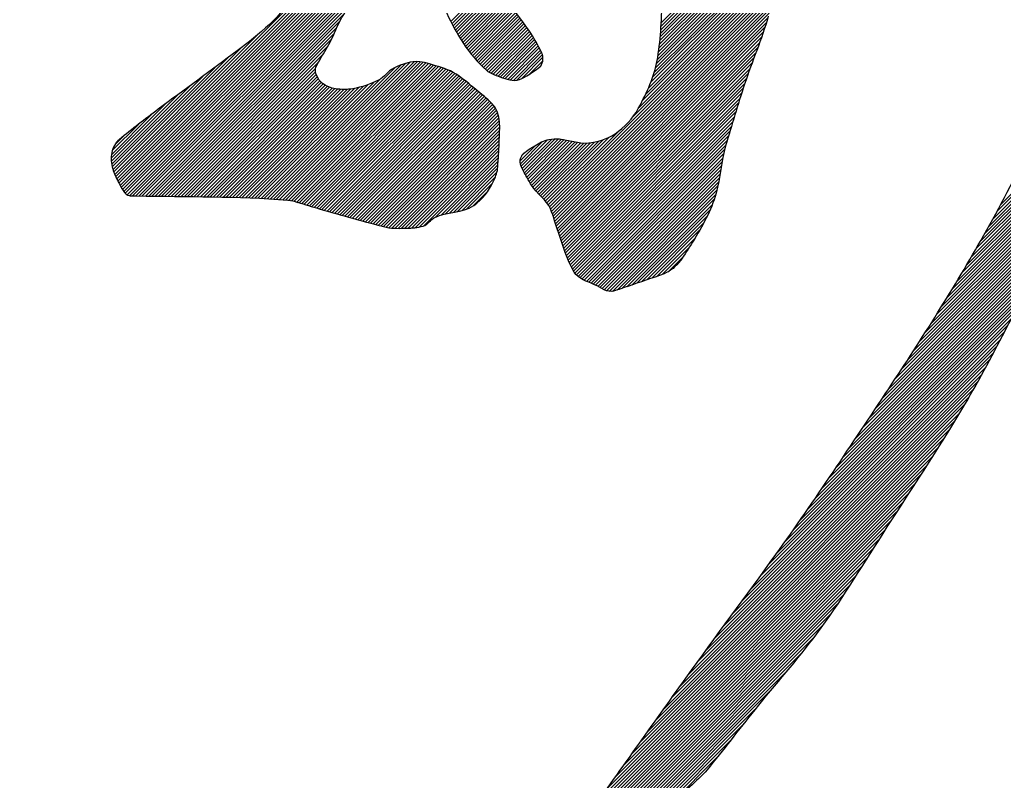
# Model space of a CAD drawing. Header units: inches. Extents: x 112 to 4169, y -2569 to 841.
# Drawn here: x 1072.047 to 1074.267, y -2482.221 to -2480.505 of the extents above; entities that cross this region are included whole.
import ezdxf

# ---------------------------------------------------------------- set-up
doc = ezdxf.new("R2010")
doc.units = ezdxf.units.IN
doc.header["$MEASUREMENT"] = 0
doc.layers.add('ONDOCS', color=7, linetype='Continuous', lineweight=0)

# ---------------------------------------------------------------- blocks, each defined once
blk = doc.blocks.new('240 BORDER A2')
at = {"layer": 'ONDOCS', "color": 7, "linetype": 'Continuous', "lineweight": -3, "ltscale": 100}
for p, q in [((581.8394, 53.2732), (582.402, 53.8357)), ((581.8449, 53.2831), (582.3976, 53.8359)), ((581.8502, 53.2929), (582.3933, 53.836)), ((581.8553, 53.3025), (582.389, 53.8362)), ((580.6496, 53.3375), (581.0909, 53.7788)), ((580.6512, 53.3346), (581.0909, 53.7744)), ((580.6527, 53.3317), (581.0911, 53.7701)), ((580.6542, 53.3287), (581.0919, 53.7664)), ((580.6558, 53.3258), (581.0931, 53.7631)), ((580.6574, 53.3229), (581.0946, 53.7602)), ((580.6592, 53.3203), (581.0963, 53.7574)), ((580.6613, 53.3179), (581.0981, 53.7547)), ((580.6638, 53.3159), (581.1001, 53.7522)), ((581.3919, 53.5454), (581.5802, 53.7337)), ((581.3922, 53.5501), (581.5819, 53.7398)), ((581.3913, 53.5359), (581.5768, 53.7213)), ((581.3917, 53.5407), (581.5785, 53.7275)), ((581.3905, 53.5261), (581.5736, 53.7092)), ((581.391, 53.531), (581.5752, 53.7152)), ((581.3894, 53.516), (581.5708, 53.6974)), ((581.39, 53.5211), (581.5722, 53.7033)), ((581.3871, 53.5003), (581.5667, 53.68)), ((581.388, 53.5057), (581.5681, 53.6858)), ((581.3887, 53.5109), (581.5694, 53.6916)), ((581.3846, 53.4889), (581.5642, 53.6685)), ((581.386, 53.4948), (581.5654, 53.6742)), ((580.667, 53.3146), (581.0132, 53.6609)), ((580.6712, 53.3144), (581.0105, 53.6537)), ((581.3806, 53.476), (581.5616, 53.657)), ((581.3828, 53.4826), (581.5629, 53.6627)), ((580.6758, 53.3145), (581.0088, 53.6475)), ((580.6801, 53.3144), (581.0069, 53.6412)), ((581.3711, 53.453), (581.5578, 53.6398)), ((581.3748, 53.4612), (581.5591, 53.6455)), ((581.3779, 53.4688), (581.5603, 53.6513)), ((580.6845, 53.3143), (581.0032, 53.633)), ((581.362, 53.435), (581.5553, 53.6283)), ((581.3668, 53.4443), (581.5565, 53.634)), ((580.6889, 53.3142), (580.9974, 53.6228)), ((580.6933, 53.3142), (580.9916, 53.6124)), ((581.1054, 53.552), (581.1696, 53.6162)), ((581.1069, 53.549), (581.1705, 53.6126)), ((581.2381, 53.3022), (581.5526, 53.6167)), ((581.3541, 53.4227), (581.554, 53.6225)), ((580.6977, 53.3141), (580.9854, 53.6018)), ((581.1084, 53.5461), (581.1713, 53.6089)), ((581.11, 53.5432), (581.1722, 53.6053)), ((581.1116, 53.5403), (581.1731, 53.6018)), ((581.2398, 53.2994), (581.5513, 53.6109)), ((581.2412, 53.2964), (581.5499, 53.6051)), ((581.2426, 53.2932), (581.5486, 53.5992)), ((580.7021, 53.314), (580.9786, 53.5905)), ((581.1132, 53.5374), (581.1741, 53.5983)), ((581.1148, 53.5346), (581.1752, 53.595)), ((581.1165, 53.5318), (581.1765, 53.5918)), ((581.1182, 53.529), (581.1778, 53.5887)), ((581.1199, 53.5262), (581.1794, 53.5857)), ((581.2438, 53.29), (581.5471, 53.5934)), ((581.2449, 53.2867), (581.5457, 53.5874)), ((580.7065, 53.314), (580.9698, 53.5772)), ((581.1217, 53.5235), (581.181, 53.5829)), ((581.1234, 53.5209), (581.1827, 53.5801)), ((581.1253, 53.5182), (581.1844, 53.5774)), ((581.1271, 53.5156), (581.1862, 53.5747)), ((581.129, 53.513), (581.1881, 53.5721)), ((581.246, 53.2833), (581.5442, 53.5815)), ((581.2471, 53.2799), (581.5426, 53.5754)), ((580.7109, 53.3139), (580.9601, 53.5631)), ((581.131, 53.5105), (581.19, 53.5695)), ((581.1329, 53.508), (581.1919, 53.5669)), ((581.1349, 53.5055), (581.1938, 53.5644)), ((581.137, 53.5031), (581.1957, 53.5618)), ((581.1391, 53.5007), (581.1977, 53.5593)), ((581.2481, 53.2764), (581.541, 53.5694)), ((581.2491, 53.273), (581.5394, 53.5633)), ((580.7153, 53.3139), (580.954, 53.5525)), ((581.1412, 53.4984), (581.1996, 53.5568)), ((581.1433, 53.4961), (581.2015, 53.5543)), ((581.1455, 53.4938), (581.2035, 53.5517)), ((581.1478, 53.4916), (581.2054, 53.5492)), ((581.1501, 53.4894), (581.2073, 53.5466)), ((581.2502, 53.2696), (581.5377, 53.5571)), ((581.2513, 53.2662), (581.5358, 53.5507)), ((580.6482, 53.3406), (580.8407, 53.5331)), ((580.7198, 53.3138), (580.95, 53.5441)), ((580.7242, 53.3138), (580.9465, 53.5361)), ((581.1524, 53.4872), (581.2091, 53.544)), ((581.1547, 53.4851), (581.2109, 53.5413)), ((581.1573, 53.4832), (581.2127, 53.5386)), ((581.1602, 53.4816), (581.2145, 53.5359)), ((581.1633, 53.4803), (581.2162, 53.5331)), ((581.2524, 53.2629), (581.5337, 53.5442)), ((581.2536, 53.2596), (581.5315, 53.5375)), ((580.7286, 53.3137), (580.9427, 53.5278)), ((581.1665, 53.479), (581.2179, 53.5304)), ((581.1698, 53.4778), (581.2195, 53.5276)), ((581.173, 53.4766), (581.2212, 53.5248)), ((581.1763, 53.4754), (581.2228, 53.5219)), ((581.1796, 53.4742), (581.2244, 53.519)), ((581.2547, 53.2562), (581.5292, 53.5307)), ((581.2558, 53.2529), (581.5267, 53.5237)), ((580.6469, 53.3437), (580.8195, 53.5163)), ((580.733, 53.3137), (580.9372, 53.5178)), ((580.7374, 53.3136), (580.9305, 53.5067)), ((581.183, 53.4732), (581.2259, 53.5161)), ((581.1867, 53.4724), (581.2275, 53.5132)), ((581.1907, 53.4719), (581.2289, 53.5102)), ((581.1954, 53.4722), (581.2303, 53.507)), ((581.2569, 53.2495), (581.5241, 53.5167)), ((581.258, 53.2462), (581.5215, 53.5096)), ((580.6457, 53.347), (580.8012, 53.5025)), ((580.7419, 53.3136), (580.9244, 53.4961)), ((580.855, 53.3106), (581.0372, 53.4927)), ((580.8593, 53.3103), (581.0441, 53.4951)), ((580.8635, 53.31), (581.05, 53.4966)), ((580.8677, 53.3098), (581.0552, 53.4973)), ((580.8718, 53.3095), (581.0598, 53.4975)), ((580.876, 53.3092), (581.064, 53.4971)), ((580.8801, 53.3088), (581.0678, 53.4965)), ((580.8843, 53.3085), (581.0714, 53.4957)), ((580.8881, 53.3078), (581.0749, 53.4947)), ((580.8917, 53.307), (581.0784, 53.4937)), ((580.8952, 53.306), (581.0818, 53.4926)), ((580.8986, 53.305), (581.0853, 53.4916)), ((581.2021, 53.4744), (581.231, 53.5033)), ((581.2125, 53.4803), (581.2308, 53.4987)), ((581.2266, 53.4899), (581.228, 53.4913)), ((581.2592, 53.2428), (581.5188, 53.5024)), ((581.2603, 53.2395), (581.5161, 53.4953)), ((581.8337, 53.263), (582.0726, 53.502)), ((580.6446, 53.3504), (580.7838, 53.4896)), ((580.7463, 53.3135), (580.9209, 53.4881)), ((580.7507, 53.3135), (580.9208, 53.4836)), ((580.7551, 53.3134), (580.9218, 53.48)), ((580.8508, 53.3108), (581.0293, 53.4892)), ((580.9021, 53.304), (581.0887, 53.4906)), ((580.9055, 53.3029), (581.0921, 53.4896)), ((580.9089, 53.3019), (581.0955, 53.4884)), ((580.9124, 53.3008), (581.0987, 53.4872)), ((580.9158, 53.2998), (581.1019, 53.4859)), ((580.9192, 53.2988), (581.1049, 53.4845)), ((580.9227, 53.2977), (581.1079, 53.4829)), ((580.9261, 53.2967), (581.1107, 53.4813)), ((580.9296, 53.2957), (581.1134, 53.4796)), ((580.933, 53.2947), (581.1161, 53.4778)), ((581.2089, 53.4781), (581.2089, 53.4781)), ((581.2615, 53.2362), (581.5135, 53.4882)), ((581.2627, 53.2329), (581.511, 53.4812)), ((581.8277, 53.2526), (582.0645, 53.4893)), ((580.6428, 53.3575), (580.7502, 53.4649)), ((580.6436, 53.3539), (580.7669, 53.4771)), ((580.7595, 53.3134), (580.923, 53.4769)), ((580.764, 53.3133), (580.9246, 53.474)), ((580.7684, 53.3133), (580.9265, 53.4714)), ((580.7728, 53.3132), (580.9287, 53.4691)), ((580.7772, 53.3131), (580.9312, 53.4671)), ((580.7816, 53.3131), (580.9338, 53.4653)), ((580.838, 53.3114), (580.9927, 53.4661)), ((580.8423, 53.3112), (581.0002, 53.4691)), ((580.8466, 53.311), (581.0088, 53.4733)), ((580.9365, 53.2937), (581.1187, 53.4759)), ((580.94, 53.2927), (581.1213, 53.474)), ((580.9434, 53.2917), (581.1239, 53.4721)), ((580.9469, 53.2907), (581.1264, 53.4702)), ((580.9504, 53.2897), (581.1289, 53.4682)), ((580.9538, 53.2887), (581.1313, 53.4662)), ((580.9573, 53.2877), (581.1338, 53.4642)), ((581.264, 53.2297), (581.5086, 53.4744)), ((581.2653, 53.2266), (581.5063, 53.4676)), ((581.8154, 53.2313), (582.0486, 53.4645)), ((581.8216, 53.242), (582.0564, 53.4768)), ((580.6422, 53.3614), (580.7334, 53.4526)), ((580.786, 53.313), (580.9367, 53.4637)), ((580.7904, 53.3129), (580.9399, 53.4624)), ((580.7947, 53.3128), (580.9433, 53.4614)), ((580.7991, 53.3127), (580.947, 53.4606)), ((580.8035, 53.3126), (580.9509, 53.46)), ((580.8078, 53.3125), (580.9549, 53.4596)), ((580.8122, 53.3124), (580.9592, 53.4594)), ((580.8165, 53.3122), (580.9638, 53.4595)), ((580.8208, 53.3121), (580.9687, 53.46)), ((580.8252, 53.3119), (580.9741, 53.4609)), ((580.8295, 53.3118), (580.9799, 53.4622)), ((580.8338, 53.3116), (580.9861, 53.4639)), ((580.9608, 53.2867), (581.1363, 53.4622)), ((580.9643, 53.2857), (581.1387, 53.4602)), ((580.9678, 53.2848), (581.1412, 53.4582)), ((580.9713, 53.2838), (581.1436, 53.4561)), ((580.9748, 53.2828), (581.1461, 53.4541)), ((580.9783, 53.2819), (581.1485, 53.452)), ((581.2666, 53.2235), (581.5041, 53.461)), ((581.268, 53.2204), (581.502, 53.4544)), ((581.809, 53.2205), (582.0412, 53.4527)), ((580.642, 53.3656), (580.7163, 53.4399)), ((580.9818, 53.2809), (581.1508, 53.4499)), ((580.9853, 53.28), (581.1532, 53.4478)), ((580.9889, 53.279), (581.1555, 53.4457)), ((580.9924, 53.2781), (581.1579, 53.4436)), ((580.9959, 53.2772), (581.1601, 53.4414)), ((580.9995, 53.2762), (581.1623, 53.4391)), ((581.2695, 53.2174), (581.4999, 53.4478)), ((581.2711, 53.2145), (581.4979, 53.4413)), ((581.8025, 53.2095), (582.0344, 53.4413)), ((580.6423, 53.3704), (580.6985, 53.4266)), ((581.003, 53.2753), (581.1643, 53.4366)), ((581.0066, 53.2744), (581.1662, 53.434)), ((581.0102, 53.2735), (581.1678, 53.4311)), ((581.0137, 53.2726), (581.1691, 53.4279)), ((581.0173, 53.2717), (581.1701, 53.4245)), ((581.2727, 53.2117), (581.4958, 53.4348)), ((581.2745, 53.2089), (581.4938, 53.4283)), ((581.7958, 53.1983), (582.028, 53.4305)), ((580.6436, 53.3762), (580.6797, 53.4123)), ((581.021, 53.271), (581.1709, 53.4209)), ((581.025, 53.2705), (581.1715, 53.417)), ((581.0292, 53.2702), (581.1719, 53.4129)), ((581.2765, 53.2065), (581.4919, 53.4219)), ((581.2788, 53.2044), (581.4899, 53.4155)), ((581.789, 53.1871), (582.022, 53.42)), ((581.0336, 53.2701), (581.1721, 53.4086)), ((581.0381, 53.2702), (581.172, 53.4041)), ((581.0426, 53.2702), (581.1719, 53.3995)), ((581.2362, 53.3048), (581.3325, 53.401)), ((581.2814, 53.2025), (581.488, 53.4091)), ((581.2842, 53.2008), (581.4861, 53.4027)), ((581.7749, 53.164), (582.0099, 53.399)), ((581.782, 53.1756), (582.0159, 53.4095)), ((580.6474, 53.3844), (580.6583, 53.3953)), ((580.6532, 53.3912), (580.6532, 53.3911)), ((581.0472, 53.2703), (581.1717, 53.3948)), ((581.0518, 53.2705), (581.1715, 53.3902)), ((581.0568, 53.271), (581.1713, 53.3855)), ((581.2003, 53.3582), (581.2304, 53.3884)), ((581.2013, 53.3548), (581.2373, 53.3908)), ((581.2027, 53.3517), (581.2429, 53.3919)), ((581.2042, 53.3487), (581.2477, 53.3922)), ((581.2057, 53.3458), (581.252, 53.3921)), ((581.2073, 53.3429), (581.2561, 53.3917)), ((581.2088, 53.34), (581.26, 53.3911)), ((581.2104, 53.3371), (581.2637, 53.3904)), ((581.212, 53.3342), (581.2674, 53.3896)), ((581.2137, 53.3314), (581.2711, 53.3888)), ((581.2154, 53.3287), (581.2748, 53.3881)), ((581.2173, 53.3261), (581.2786, 53.3874)), ((581.2193, 53.3236), (581.2825, 53.3868)), ((581.2213, 53.3212), (581.2866, 53.3864)), ((581.2235, 53.3188), (581.2909, 53.3863)), ((581.2256, 53.3166), (581.2958, 53.3867)), ((581.2278, 53.3143), (581.3013, 53.3877)), ((581.23, 53.312), (581.3072, 53.3891)), ((581.2322, 53.3097), (581.3137, 53.3912)), ((581.2342, 53.3073), (581.3213, 53.3943)), ((581.2872, 53.1993), (581.4842, 53.3963)), ((581.2902, 53.1979), (581.4823, 53.39)), ((581.2934, 53.1966), (581.4804, 53.3836)), ((581.7675, 53.1522), (582.0038, 53.3884)), ((581.0621, 53.2719), (581.1711, 53.3808)), ((581.0683, 53.2736), (581.1708, 53.3761)), ((581.0849, 53.2857), (581.1706, 53.3714)), ((581.1998, 53.3622), (581.2211, 53.3835)), ((581.2019, 53.3688), (581.2087, 53.3755)), ((581.2966, 53.1953), (581.4787, 53.3775)), ((581.2997, 53.194), (581.4774, 53.3716)), ((581.76, 53.1402), (581.9978, 53.3779)), ((581.092, 53.2883), (581.1703, 53.3666)), ((581.098, 53.2898), (581.17, 53.3618)), ((581.1035, 53.2909), (581.1696, 53.3569)), ((581.3028, 53.1926), (581.4762, 53.366)), ((581.3057, 53.191), (581.4752, 53.3605)), ((581.7445, 53.1157), (581.9857, 53.3569)), ((581.7524, 53.1281), (581.9917, 53.3674)), ((581.109, 53.2919), (581.1691, 53.352)), ((581.1144, 53.2929), (581.1682, 53.3467)), ((581.3086, 53.1894), (581.4743, 53.3552)), ((581.3115, 53.1879), (581.4735, 53.3499)), ((581.3145, 53.1864), (581.4726, 53.3445)), ((581.7364, 53.1032), (581.9796, 53.3464)), ((581.1202, 53.2942), (581.166, 53.34)), ((581.1266, 53.2961), (581.1622, 53.3317)), ((581.3177, 53.1851), (581.4717, 53.3392)), ((581.3212, 53.1842), (581.4708, 53.3337)), ((581.7282, 53.0905), (581.9736, 53.3359)), ((581.1353, 53.3004), (581.1558, 53.3209)), ((581.3257, 53.1842), (581.4697, 53.3282)), ((581.332, 53.186), (581.4683, 53.3224)), ((581.7198, 53.0776), (581.9676, 53.3254)), ((580.8964, 53.3056), (580.8964, 53.3057)), ((581.3387, 53.1883), (581.4667, 53.3163)), ((581.3455, 53.1906), (581.4647, 53.3098)), ((581.7023, 53.0511), (581.9557, 53.3045)), ((581.7111, 53.0645), (581.9616, 53.315)), ((581.3523, 53.1929), (581.4622, 53.3028)), ((581.359, 53.1952), (581.459, 53.2952)), ((581.6933, 53.0377), (581.9498, 53.2942)), ((581.3658, 53.1975), (581.4552, 53.2869)), ((581.3725, 53.1998), (581.4504, 53.2777)), ((581.6844, 53.0244), (581.9439, 53.2838)), ((581.3794, 53.2021), (581.4447, 53.2675)), ((581.6666, 52.9976), (581.9322, 53.2632)), ((581.6755, 53.011), (581.938, 53.2735)), ((581.3863, 53.2046), (581.438, 53.2563)), ((581.6577, 52.9842), (581.9265, 53.253)), ((581.3934, 53.2072), (581.4309, 53.2447)), ((581.6487, 52.9707), (581.9208, 53.2428)), ((581.4013, 53.2106), (581.4231, 53.2324)), ((581.6304, 52.9435), (581.9098, 53.2229)), ((581.6396, 52.9572), (581.9152, 53.2328)), ((581.6211, 52.9298), (581.9046, 53.2132)), ((581.6117, 52.9159), (581.8994, 53.2036)), ((581.5922, 52.8875), (581.8894, 53.1847)), ((581.6021, 52.9018), (581.8944, 53.1941)), ((581.5821, 52.8729), (581.8845, 53.1753)), ((581.561, 52.8429), (581.8748, 53.1566)), ((581.5718, 52.8581), (581.8797, 53.166)), ((581.5499, 52.8273), (581.87, 53.1473)), ((581.5265, 52.795), (581.8602, 53.1287)), ((581.5384, 52.8113), (581.8651, 53.138)), ((581.5145, 52.7784), (581.8553, 53.1193)), ((581.5023, 52.7618), (581.8504, 53.1098)), ((581.4776, 52.7282), (581.8402, 53.0907)), ((581.49, 52.745), (581.8453, 53.1003)), ((581.4654, 52.7115), (581.8349, 53.081)), ((581.4533, 52.6949), (581.8295, 53.0711)), ((581.4298, 52.6625), (581.8181, 53.0508)), ((581.4414, 52.6786), (581.8239, 53.061)), ((581.4185, 52.6467), (581.812, 53.0402)), ((581.4072, 52.631), (581.8057, 53.0294)), ((581.3961, 52.6153), (581.799, 53.0183)), ((581.3739, 52.5842), (581.785, 52.9953)), ((581.385, 52.5998), (581.7921, 53.0069)), ((581.3629, 52.5687), (581.7777, 52.9835)), ((581.3519, 52.5533), (581.7701, 52.9715)), ((581.3409, 52.5378), (581.7624, 52.9593)), ((581.3299, 52.5223), (581.7545, 52.947)), ((581.3189, 52.5069), (581.7464, 52.9344)), ((581.3079, 52.4914), (581.7383, 52.9218)), ((581.2968, 52.4759), (581.73, 52.9091)), ((581.2856, 52.4602), (581.7217, 52.8963)), ((581.2727, 52.4428), (581.7134, 52.8835)), ((581.2615, 52.4271), (581.7051, 52.8708)), ((581.2592, 52.4204), (581.6969, 52.8581)), ((581.2587, 52.4154), (581.6888, 52.8455)), ((581.2588, 52.4111), (581.6809, 52.8331)), ((581.2592, 52.4069), (581.6732, 52.821)), ((581.2597, 52.403), (581.6655, 52.8088)), ((581.2602, 52.399), (581.6578, 52.7966)), ((581.2606, 52.395), (581.6499, 52.7842)), ((581.2613, 52.3912), (581.6417, 52.7715)), ((581.2622, 52.3876), (581.6329, 52.7583)), ((581.2634, 52.3843), (581.6234, 52.7444)), ((581.2649, 52.3814), (581.6127, 52.7292)), ((581.2668, 52.3788), (581.5999, 52.7119)), ((581.2689, 52.3765), (581.5836, 52.6912)), ((581.2714, 52.3745), (581.5633, 52.6663)), ((581.2743, 52.3729), (581.5406, 52.6392)), ((581.2778, 52.372), (581.52, 52.6141)), ((581.2822, 52.3718), (581.5028, 52.5924)), ((581.2873, 52.3726), (581.4867, 52.5719)), ((581.293, 52.3737), (581.4699, 52.5506))]:
    blk.add_line(p, q, dxfattribs=at)
at = {"layer": 'ONDOCS', "color": 7, "linetype": 'Continuous', "lineweight": -3, "ltscale": 100, "extrusion": (0, 0, -1)}
for centre, radius, start, end in [((-579.9319, 54.1274), 6.0368, 341.37984, 224.49645), ((-579.9368, 54.1454), 5.5937, 344.8891, 224.527)]:
    blk.add_arc(centre, radius, start, end, dxfattribs=at)
at = {"layer": 'ONDOCS', "color": 7, "linetype": 'Continuous', "lineweight": -3, "ltscale": 100}
for points, knots in [([(581.2265, 53.4899), (581.2271, 53.4904), (581.2275, 53.4908), (581.2279, 53.4914), (581.2316, 53.4965), (581.232, 53.5038), (581.2294, 53.509), (581.2244, 53.5197), (581.2184, 53.53), (581.2118, 53.5401), (581.2015, 53.5558), (581.1885, 53.5694), (581.1794, 53.5857), (581.1699, 53.6029), (581.1704, 53.6243), (581.1616, 53.6417), (581.1461, 53.673), (581.1295, 53.7038), (581.1131, 53.7345), (581.1061, 53.7476), (581.091, 53.7582), (581.091, 53.7729), (581.091, 53.7838), (581.091, 53.7946), (581.091, 53.8054), (581.091, 53.8137), (581.091, 53.8221), (581.091, 53.8304), (581.091, 53.8421), (581.0988, 53.8523), (581.1042, 53.8628)], [0.0207913, 0.0207913, 0.0207913, 0.0207913, 0.02283, 0.02283, 0.02283, 0.0401894, 0.0401894, 0.0401894, 0.0750574, 0.0750574, 0.0750574, 0.1298577, 0.1298577, 0.1298577, 0.1873057, 0.1873057, 0.1873057, 0.2898328, 0.2898328, 0.2898328, 0.3331053, 0.3331053, 0.3331053, 0.3648208, 0.3648208, 0.3648208, 0.3893282, 0.3893282, 0.3893282, 0.423595, 0.423595, 0.423595, 0.423595]), ([(580.9819, 53.7553), (580.9785, 53.7483), (580.975, 53.7414), (580.9714, 53.7346), (580.9595, 53.7124), (580.9471, 53.6903), (580.9348, 53.6682), (580.9207, 53.6429), (580.9079, 53.6169), (580.8934, 53.5916), (580.8747, 53.559), (580.8438, 53.5348), (580.8138, 53.512), (580.7782, 53.485), (580.7419, 53.4592), (580.7062, 53.4324)], [0.561289, 0.561289, 0.561289, 0.561289, 0.5815473, 0.5815473, 0.5815473, 0.6481735, 0.6481735, 0.6481735, 0.7246116, 0.7246116, 0.7246116, 0.8234512, 0.8234512, 0.8234512, 0.9409726, 0.9409726, 0.9409726, 0.9409726]), ([(580.9214, 53.4898), (580.9228, 53.4928), (580.9243, 53.4958), (580.926, 53.4987), (580.9307, 53.5072), (580.9359, 53.5154), (580.9406, 53.5238), (580.9467, 53.5348), (580.9505, 53.5469), (580.9568, 53.5576), (580.9631, 53.5684), (580.9709, 53.5782), (580.9775, 53.5887), (580.9868, 53.6036), (580.9954, 53.619), (581.004, 53.6343), (581.0094, 53.644), (581.0091, 53.6555), (581.0158, 53.6653), (581.0208, 53.6727), (581.0328, 53.6764), (581.0394, 53.6726), (581.0436, 53.6703), (581.048, 53.6667), (581.0512, 53.6623)], [0.6953254, 0.6953254, 0.6953254, 0.6953254, 0.7053398, 0.7053398, 0.7053398, 0.7347835, 0.7347835, 0.7347835, 0.7728439, 0.7728439, 0.7728439, 0.8105219, 0.8105219, 0.8105219, 0.8640361, 0.8640361, 0.8640361, 0.8975838, 0.8975838, 0.8975838, 0.9226086, 0.9226086, 0.9226086, 0.9384778, 0.9384778, 0.9384778, 0.9384778]), ([(581.0806, 53.6093), (581.088, 53.5945), (581.0928, 53.5787), (581.0998, 53.5636), (581.1133, 53.5346), (581.129, 53.5079), (581.1543, 53.4855), (581.1587, 53.4816), (581.1637, 53.4799), (581.169, 53.478), (581.1778, 53.4748), (581.187, 53.4707), (581.1956, 53.4722), (581.2002, 53.473), (581.2046, 53.4756), (581.2089, 53.4781)], [0, 0, 0, 0, 0.244083, 0.244083, 0.244083, 0.713419, 0.713419, 0.713419, 0.7946, 0.7946, 0.7946, 0.928487, 0.928487, 0.928487, 1, 1, 1, 1]), ([(581.0762, 53.4943), (581.0717, 53.4955), (581.0674, 53.4968), (581.063, 53.4972), (581.0511, 53.4986), (581.0393, 53.4942), (581.0276, 53.4885), (581.0191, 53.4844), (581.0149, 53.4762), (581.0069, 53.4722), (580.9956, 53.4666), (580.9838, 53.4627), (580.9716, 53.4605), (580.9638, 53.4591), (580.9558, 53.4592), (580.948, 53.4604), (580.9417, 53.4615), (580.9359, 53.4634), (580.9303, 53.4678), (580.9256, 53.4715), (580.9231, 53.4759), (580.9214, 53.4811), (580.9206, 53.4839), (580.9203, 53.4873), (580.9214, 53.4898)], [0.5118872, 0.5118872, 0.5118872, 0.5118872, 0.5256506, 0.5256506, 0.5256506, 0.5625818, 0.5625818, 0.5625818, 0.5891613, 0.5891613, 0.5891613, 0.6269279, 0.6269279, 0.6269279, 0.6508135, 0.6508135, 0.6508135, 0.6702206, 0.6702206, 0.6702206, 0.6863683, 0.6863683, 0.6863683, 0.6953254, 0.6953254, 0.6953254, 0.6953254]), ([(581.1366, 53.4618), (581.1277, 53.4693), (581.1189, 53.4767), (581.1086, 53.4826), (581.0985, 53.4884), (581.0874, 53.4909), (581.0762, 53.4943)], [0.44170775, 0.44170775, 0.44170775, 0.44170775, 0.47694037, 0.47694037, 0.47694037, 0.51188719, 0.51188719, 0.51188719, 0.51188719]), ([(581.1705, 53.3705), (581.171, 53.3814), (581.1715, 53.3922), (581.1719, 53.403), (581.1723, 53.4114), (581.1719, 53.4197), (581.1691, 53.428), (581.1671, 53.4339), (581.1632, 53.4386), (581.1588, 53.4427), (581.1516, 53.4496), (581.1442, 53.4557), (581.1366, 53.4618)], [0.3354226, 0.3354226, 0.3354226, 0.3354226, 0.3682993, 0.3682993, 0.3682993, 0.3938528, 0.3938528, 0.3938528, 0.4120754, 0.4120754, 0.4120754, 0.4417078, 0.4417078, 0.4417078, 0.4417078]), ([(580.6532, 53.3911), (580.6478, 53.3867), (580.6444, 53.38), (580.6428, 53.3734), (580.6411, 53.3663), (580.6422, 53.3585), (580.6443, 53.3513), (580.6461, 53.3452), (580.6484, 53.3395), (580.6517, 53.3337), (580.6559, 53.326), (580.6595, 53.3155), (580.6679, 53.3145), (580.6708, 53.3141), (580.6738, 53.3146), (580.6767, 53.3145), (580.7455, 53.3129), (580.8143, 53.3143), (580.8831, 53.3086), (580.8876, 53.3082), (580.892, 53.3069), (580.8964, 53.3056)], [0, 0, 0, 0, 0.064848, 0.064848, 0.064848, 0.135021, 0.135021, 0.135021, 0.195703, 0.195703, 0.195703, 0.275193, 0.275193, 0.275193, 0.3032, 0.3032, 0.3032, 0.956965, 0.956965, 0.956965, 1, 1, 1, 1]), ([(580.9259, 53.2968), (580.9562, 53.288), (580.9863, 53.2794), (581.0173, 53.2717), (581.0264, 53.2695), (581.0359, 53.2703), (581.0453, 53.2703), (581.0527, 53.2704), (581.0601, 53.271), (581.0674, 53.2732), (581.0739, 53.2753), (581.0778, 53.2821), (581.0836, 53.2851), (581.0995, 53.2933), (581.1209, 53.2903), (581.1367, 53.3013), (581.1486, 53.3096), (581.1569, 53.3207), (581.1632, 53.3337)], [0.0311717, 0.0311717, 0.0311717, 0.0311717, 0.1271449, 0.1271449, 0.1271449, 0.1555484, 0.1555484, 0.1555484, 0.1781394, 0.1781394, 0.1781394, 0.1984444, 0.1984444, 0.1984444, 0.25464, 0.25464, 0.25464, 0.2970749, 0.2970749, 0.2970749, 0.2970749])]:
    blk.add_open_spline(points, degree=3, knots=knots, dxfattribs=at)
for points in [[(581.3919, 53.5441), (581.3935, 53.5728), (581.395, 53.6015), (581.3941, 53.6302)], [(581.5383, 53.5592), (581.5295, 53.5277), (581.5162, 53.4977), (581.506, 53.4666)], [(581.3876, 53.5032), (581.3897, 53.5168), (581.3912, 53.5304), (581.3919, 53.5441)], [(581.3639, 53.4386), (581.3748, 53.4597), (581.384, 53.4804), (581.3876, 53.5032)], [(581.8325, 53.2609), (581.8766, 53.3384), (581.9133, 53.4193), (581.9479, 53.5014)], [(581.2089, 53.4781), (581.2151, 53.482), (581.2208, 53.4856), (581.2265, 53.4899)], [(581.506, 53.4666), (581.4969, 53.4388), (581.4884, 53.4107), (581.4802, 53.3827)], [(581.3338, 53.402), (581.3475, 53.4126), (581.3564, 53.4241), (581.3639, 53.4386)], [(580.7062, 53.4324), (580.6883, 53.4189), (580.6707, 53.4056), (580.6532, 53.3912)], [(581.2972, 53.387), (581.3101, 53.3893), (581.3223, 53.3932), (581.3338, 53.402)], [(581.2197, 53.3827), (581.2261, 53.3867), (581.2322, 53.3896), (581.2391, 53.3913)], [(581.2391, 53.3913), (581.2579, 53.3958), (581.2781, 53.3835), (581.2972, 53.387)], [(581.1691, 53.3514), (581.1696, 53.3578), (581.1701, 53.3641), (581.1705, 53.3705)], [(581.2003, 53.3654), (581.2028, 53.3731), (581.2119, 53.3778), (581.2197, 53.3827)], [(581.4802, 53.3827), (581.474, 53.3616), (581.4731, 53.3394), (581.4672, 53.3181)], [(581.2068, 53.3439), (581.2032, 53.3506), (581.1982, 53.3588), (581.2003, 53.3654)], [(581.1632, 53.3337), (581.1659, 53.3395), (581.1685, 53.3452), (581.1691, 53.3514)], [(581.2154, 53.3288), (581.2122, 53.3337), (581.2095, 53.3388), (581.2068, 53.3439)], [(581.2412, 53.2966), (581.2356, 53.3092), (581.2229, 53.3173), (581.2154, 53.3288)], [(581.4672, 53.3181), (581.4606, 53.2941), (581.4484, 53.273), (581.435, 53.2514)], [(580.8964, 53.3057), (580.9062, 53.3026), (580.916, 53.2997), (580.9259, 53.2968)], [(581.252, 53.2643), (581.2481, 53.275), (581.2459, 53.2861), (581.2412, 53.2966)], [(581.2735, 53.2105), (581.263, 53.2277), (581.2585, 53.2461), (581.252, 53.2643)], [(581.435, 53.2514), (581.4244, 53.2345), (581.4143, 53.2152), (581.3962, 53.2083)], [(581.7026, 53.0516), (581.7482, 53.12), (581.7917, 53.1893), (581.8325, 53.2609)], [(581.9214, 53.244), (581.8818, 53.1733), (581.8474, 53.0997), (581.806, 53.03)], [(581.3015, 53.1932), (581.2911, 53.1981), (581.2795, 53.2007), (581.2735, 53.2105)], [(581.3962, 53.2083), (581.3798, 53.202), (581.3633, 53.1967), (581.3467, 53.1911)], [(581.3273, 53.1846), (581.3187, 53.1821), (581.3101, 53.1892), (581.3015, 53.1932)], [(581.3467, 53.1911), (581.3402, 53.1889), (581.3338, 53.1865), (581.3273, 53.1846)], [(581.5487, 52.8256), (581.6019, 52.8996), (581.652, 52.9757), (581.7026, 53.0516)], [(581.806, 53.03), (581.7701, 52.9695), (581.7311, 52.9111), (581.693, 52.852)], [(581.693, 52.852), (581.6638, 52.8068), (581.6363, 52.7604), (581.604, 52.7173)], [(581.426, 52.6572), (581.4665, 52.7136), (581.5081, 52.7692), (581.5487, 52.8256)], [(581.604, 52.7173), (581.5773, 52.6817), (581.5477, 52.6485), (581.5198, 52.6139)], [(581.2889, 52.4648), (581.3346, 52.5289), (581.3801, 52.5932), (581.426, 52.6572)], [(581.5198, 52.6139), (581.498, 52.5868), (581.4771, 52.559), (581.4549, 52.5322)], [(581.4549, 52.5322), (581.4408, 52.5151), (581.4218, 52.5027), (581.4068, 52.4865)]]:
    blk.add_open_spline(points, degree=3, dxfattribs=at)

msp = doc.modelspace()

# ---------------------------------------------------------------- block references
at = {"xscale": 1.652949273830399, "yscale": 1.652949273830399, "zscale": 1.652949273830399}
msp.add_blockref('240 BORDER A2', (112.4817, -2569.0278), dxfattribs=at)

doc.saveas('drawing.dxf')
